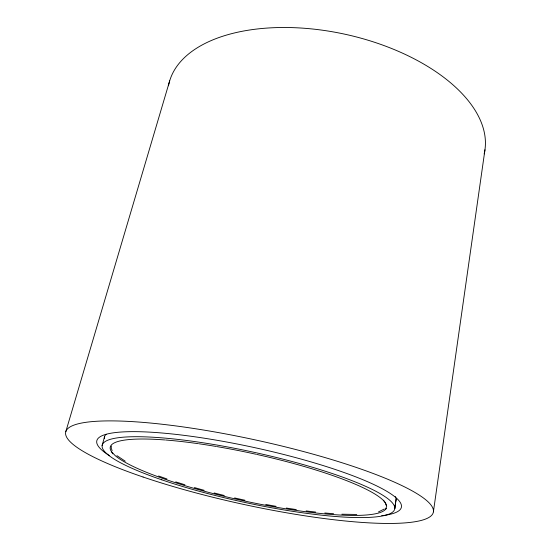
<?xml version="1.0" encoding="UTF-8"?>
<svg xmlns="http://www.w3.org/2000/svg" width="551" height="551" viewBox="0 0 551 551"><rect width="100%" height="100%" fill="white"/><g stroke="black" fill="none" stroke-linecap="round" stroke-linejoin="round"><path stroke-width="0.83" d="M111.336 446.09L111.212 448.232L112.142 450.56M396.086 499.13L394.757 508.676L395.783 501.438A149.218 26.641 12.3 0 0 395.267 496.554M433.396 511.851L484.956 149.776M102.087 445.573L104.669 436.33M65.803 431.653L169.674 80.894M164.749 439.939A141.38 24.065 12.3 0 0 111.619 451.854L115.207 455.643A141.38 24.065 12.3 0 0 257.558 503.717A141.38 24.065 12.3 0 0 385.314 509.558L386.63 506.658A141.38 24.065 12.3 0 0 256.635 454.389M385.314 509.558L386.588 508.435M384.247 509.034L378.496 511.913M356.8 514.462L341.84 514.207M324.794 513.002L333.548 513.718M306.129 510.929L315.633 512.072M286.306 508.05L296.335 509.585M265.747 504.461L276.092 506.341M234.602 497.939L244.947 500.246M214.16 492.966L224.319 495.507M194.407 487.58L204.173 490.314M175.741 481.891L184.916 484.77M158.598 476.002L166.953 478.964M125.256 461.221L116.936 455.67M383.441 500.191L385.28 502.774L386.003 505.109M111.619 451.854L112.769 453.817M165.555 440.001A141.38 24.065 12.3 0 1 198.463 443.707M199.29 443.824A141.38 24.065 12.3 0 1 216.378 446.503M217.177 446.641A141.38 24.065 12.3 0 1 255.809 454.203M104.332 438.63A149.218 26.641 12.3 0 1 106.129 434.257M168.496 85.777A161.484 86.431 12.3 0 1 344.354 34.093A161.484 86.431 12.3 0 1 484.177 153.894M109.573 455.684A155.878 26.985 12.3 0 1 253.674 447.426A155.878 26.985 12.3 0 1 384.688 515.281M383.172 515.481A155.878 26.985 12.3 0 1 381.719 515.653M161.822 479.831A149.707 25.47 12.3 0 0 393.917 510.756A149.707 25.47 12.3 0 0 189.523 440.848A149.707 25.47 12.3 0 0 161.822 479.831M143.081 477.021A188.139 32.75 12.3 0 0 432.659 513.959A188.139 32.75 12.3 0 0 172.773 425.53A188.139 32.75 12.3 0 0 143.081 477.021"/></g></svg>
